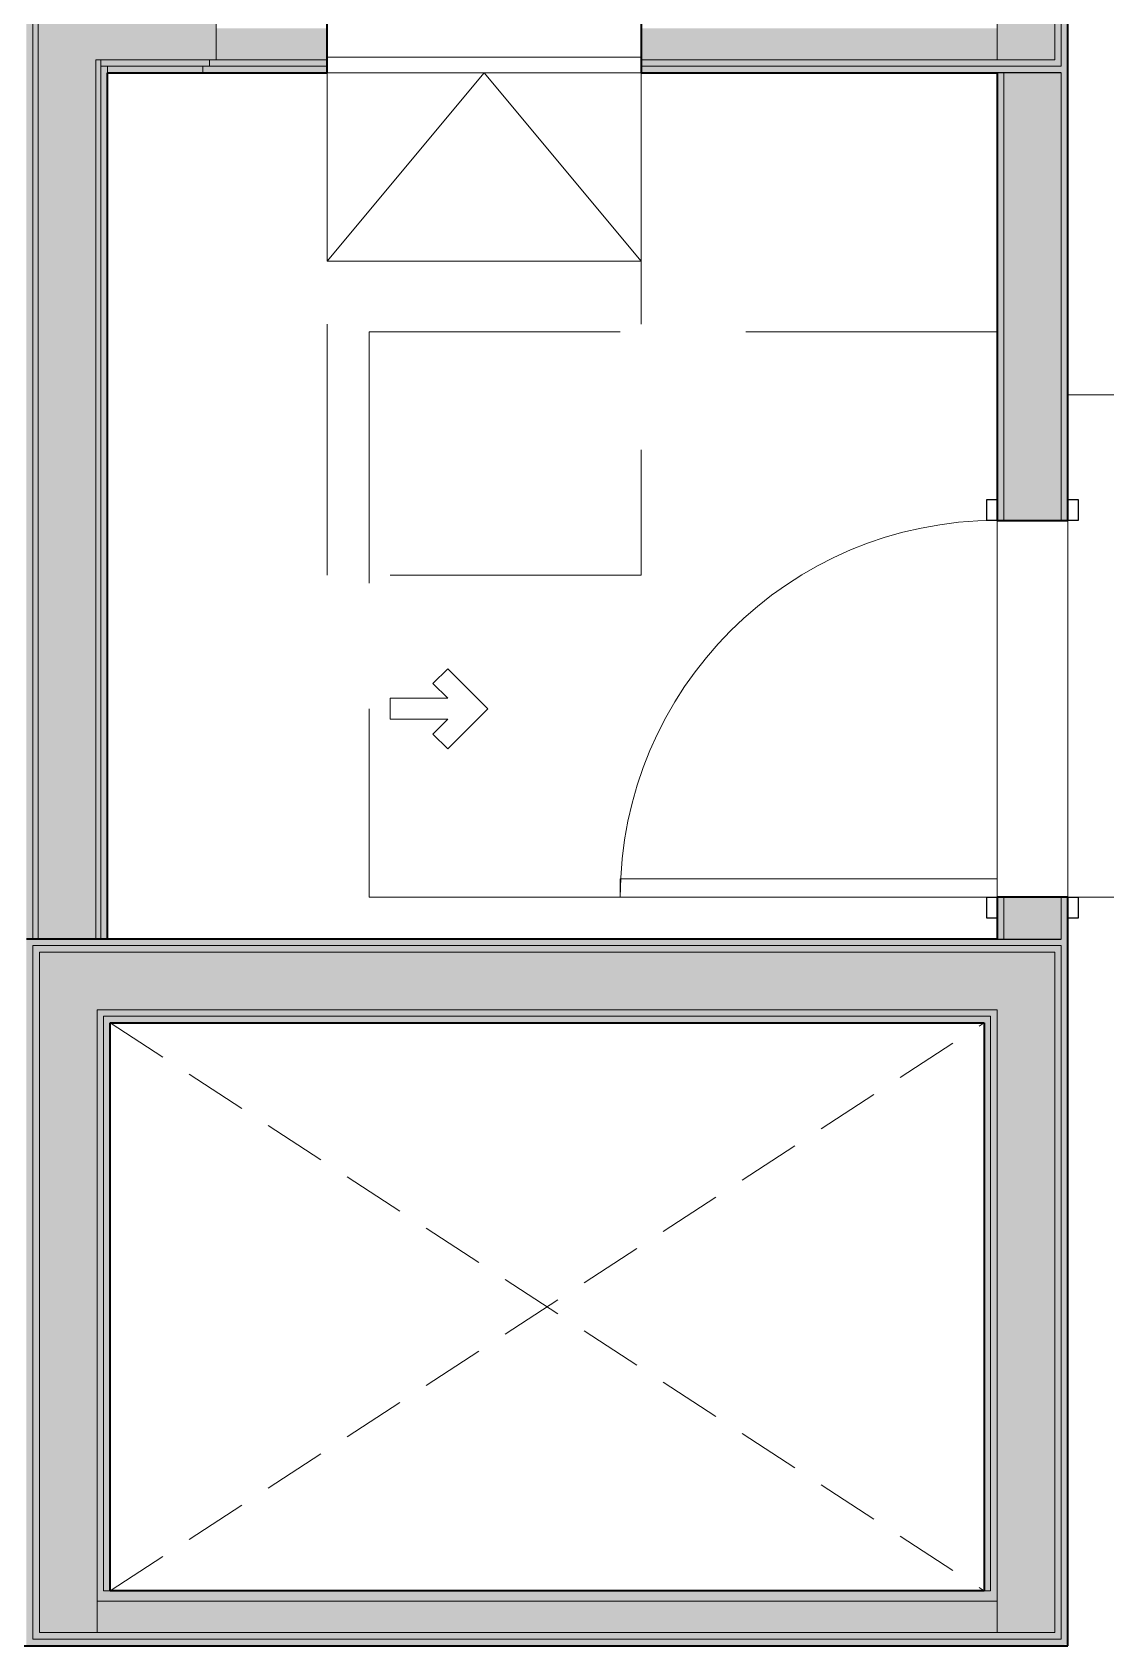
# Model space of a CAD drawing. Header units: inches. Extents: x 6 to 8416, y -388 to 6104.
# Drawn here: x 7191.7 to 7294.3, y 330.9 to 485.1 of the extents above; entities that cross this region are included whole.
import ezdxf

# ---------------------------------------------------------------- set-up
doc = ezdxf.new("R2010")
doc.units = ezdxf.units.IN
doc.header["$MEASUREMENT"] = 0
doc.linetypes.add('Hidden 1_16_', pattern=[36, 24, -12])
doc.linetypes.add('Hidden 1_8_', pattern=[9, 6, -3])
for name, color, linetype, lineweight in [('A-DETL', 90, 'Continuous', 13), ('A-DOOR', 31, 'Continuous', 18), ('A-DOOR-FRAM', 31, 'Continuous', 25), ('A-GENM', 13, 'Continuous', 18), ('A-ROOM', 32, 'Continuous', 13), ('A-WALL', 113, 'Continuous', 25), ('A-WALL-PATT', 111, 'Continuous', 35), ('I-WALL', 2, 'Continuous', 25), ('Q-SPCQ', 91, 'Continuous', 18)]:
    doc.layers.add(name, color=color, linetype=linetype, lineweight=lineweight)

# ---------------------------------------------------------------- blocks, each defined once
blk = doc.blocks.new('SE Trash Chute Door - Swing-12046743-LEVEL 3 - PLAN Copy 1 Copy 1')
at = {"layer": 'Q-SPCQ'}
for p, q in [((-15, 2.625), (-15, 20.625)), ((-15, 20.625), (15, 20.625)), ((-15, 20.625), (0, 2.625)), ((0, 2.625), (15, 20.625)), ((15, 2.625), (15, 20.625)), ((15, 20.625), (15, 2.625)), ((-15, 2.625), (-15, 1.125)), ((15, 2.625), (-15, 2.625)), ((15, 1.125), (15, 2.625)), ((-15, 1.125), (15, 1.125))]:
    blk.add_line(p, q, dxfattribs=at)
blk = doc.blocks.new('Single-Flush-ICC ADA-AM - 36_ x 84_-45-13900103-LEVEL 3 - PLAN Copy 1 Copy 1')
at = {"layer": 'A-DOOR'}
for p, q in [((16.25, -3.38), (18, -3.38)), ((16.25, -3.38), (16.25, -39.38)), ((18, -3.38), (18, -39.38)), ((16.25, -39.38), (18, -39.38))]:
    blk.add_line(p, q, dxfattribs=at)
at = {"layer": 'A-DOOR', "lineweight": 9}
blk.add_arc((18, -3.38), 36, 180, 270, dxfattribs=at)
at = {"layer": 'A-DOOR-FRAM'}
for p, q in [((-20, 3.38), (-20, 4.38)), ((-20, 4.38), (-18, 4.38)), ((-18, 3.38), (-20, 3.38)), ((-18, 4.38), (-18, 3.38)), ((18, 3.38), (18, 4.38)), ((18, 4.38), (20, 4.38)), ((20, 3.38), (18, 3.38)), ((20, 4.38), (20, 3.38)), ((-20, -3.38), (-18, -3.38)), ((-20, -4.37), (-20, -3.38)), ((-18, -4.37), (-20, -4.37)), ((-18, -3.38), (-18, -4.37)), ((18, -3.38), (20, -3.38)), ((18, -4.37), (18, -3.38)), ((20, -4.37), (18, -4.37)), ((20, -3.38), (20, -4.37))]:
    blk.add_line(p, q, dxfattribs=at)
blk = doc.blocks.new('GM Door Pull Clearance-ICC ADA-AM - GM Door Pull Clearance-ICC ADA-AM-6261753-LEVEL 3 - PLAN Copy 1 Copy 1')
at = {"layer": 'A-GENM', "linetype": 'Hidden 1_16_', "lineweight": 9}
for p, q in [((-36, -3.38), (-36, -63.37)), ((18, -3.38), (-18, -3.38)), ((18, -63.37), (18, -4.38)), ((-3.83, -55.87), (0, -52.05)), ((3.83, -55.87), (0, -52.05)), ((-2.41, -57.29), (-3.83, -55.87)), ((-1, -55.87), (-2.41, -57.29)), ((-1, -61.37), (-1, -55.87)), ((1, -55.87), (2.41, -57.29)), ((1, -61.37), (1, -55.87)), ((2.41, -57.29), (3.83, -55.87)), ((-1, -61.37), (1, -61.37)), ((-36, -63.37), (18, -63.37))]:
    blk.add_line(p, q, dxfattribs=at)
blk = doc.blocks.new('GM Door Push Clearance-ICC ADA-AM - GM Door Push Clearance-ICC ADA-AM-6261754-LEVEL 3 - PLAN Copy 1 Copy 1')
at = {"layer": 'A-GENM', "linetype": 'Hidden 1_16_', "lineweight": 9}
for p, q in [((-30, 51.38), (-30, 3.38)), ((18, 51.38), (-30, 51.38)), ((18, 4.38), (18, 51.38)), ((1, 49.37), (-1, 49.37)), ((-1, 49.37), (-1, 43.87)), ((1, 49.37), (1, 43.87)), ((-2.41, 45.29), (-3.83, 43.87)), ((-1, 43.87), (-2.41, 45.29)), ((1, 43.87), (2.41, 45.29)), ((2.41, 45.29), (3.83, 43.87)), ((-3.83, 43.87), (0, 40.05)), ((3.83, 43.87), (0, 40.05)), ((-18, 3.38), (18, 3.38))]:
    blk.add_line(p, q, dxfattribs=at)
blk = doc.blocks.new('z Nested Clearance-Rectangle-AM - Clearance-V821-LEVEL 3 - PLAN Copy 1 Copy 1')
at = {"layer": 'A-GENM', "linetype": 'Hidden 1_16_', "lineweight": 9}
for p, q in [((-15, -48), (-15, 0)), ((-15, 0), (15, 0)), ((15, 0), (15, -48))]:
    blk.add_line(p, q, dxfattribs=at)

msp = doc.modelspace()

# ---------------------------------------------------------------- hatches: boundary and pattern name
at = {"layer": 'A-WALL-PATT'}
for points in [[(7289.41533733, 481.81077679), (7290.04033733, 481.81077679), (7290.04033733, 530.31077679), (7289.41533733, 530.31077679), (7289.41533733, 482.43577679)], [(7290.66533733, 481.18577679), (7290.66533733, 529.68577679), (7290.04033733, 529.68577679), (7290.04033733, 481.18577679)], [(7191.79033733, 398.43577679), (7191.79033733, 485.93577679), (7191.16533733, 485.93577679), (7191.16533733, 398.43577679)], [(7191.79033733, 398.43577679), (7192.29033733, 398.43577679), (7192.29033733, 485.93577679), (7191.79033733, 485.93577679), (7191.79033733, 399.99768581)], [(7191.79033733, 330.93577679), (7191.79033733, 398.43577679), (7191.16533733, 398.43577679), (7191.16533733, 330.93577679)], [(7191.79033733, 331.56077679), (7192.41533733, 331.56077679), (7192.41533733, 397.81077679), (7191.79033733, 397.81077679), (7191.79033733, 340.95243581)], [(7244.13053685, 397.18577679), (7289.41533733, 397.18577679), (7289.41533733, 397.81077679), (7192.41533733, 397.81077679), (7192.41533733, 397.18577679), (7210.38803685, 397.18577679)], [(7290.04033733, 331.56077679), (7290.04033733, 397.81077679), (7289.41533733, 397.81077679), (7289.41533733, 331.56077679)], [(7197.91533733, 335.18577679), (7198.54033733, 335.18577679), (7198.54033733, 391.68577679), (7197.91533733, 391.68577679), (7197.91533733, 350.79331081)], [(7283.29033733, 391.06077679), (7283.29033733, 391.68577679), (7198.54033733, 391.68577679), (7198.54033733, 391.06077679), (7282.66533733, 391.06077679)], [(7283.91533733, 335.18577679), (7283.91533733, 391.68577679), (7283.29033733, 391.68577679), (7283.29033733, 335.18577679)], [(7244.13053685, 390.43577679), (7282.66533733, 390.43577679), (7282.66533733, 391.06077679), (7199.16533733, 391.06077679), (7199.16533733, 390.43577679), (7210.38803685, 390.43577679)], [(7282.66533733, 336.18577679), (7283.29033733, 336.18577679), (7283.29033733, 391.06077679), (7282.66533733, 391.06077679), (7282.66533733, 370.47506081)], [(7290.04033733, 330.93577679), (7290.04033733, 331.56077679), (7191.79033733, 331.56077679), (7191.79033733, 330.93577679), (7282.66533733, 330.93577679)], [(7282.66533733, 331.56077679), (7289.41533733, 331.56077679), (7289.41533733, 332.18577679), (7192.41533733, 332.18577679), (7192.41533733, 331.56077679), (7244.13053685, 331.56077679)]]:
    msp.add_hatch(color=10, dxfattribs=at).paths.add_polyline_path(points)
h = msp.add_hatch(color=10, dxfattribs=at)
h.paths.add_polyline_path([(7209.29033733, 481.81077679), (7219.91533733, 481.81077679), (7219.91533733, 482.43577679), (7208.66533733, 482.43577679), (7208.66533733, 481.81077679)])
h.paths.add_polyline_path([(7282.66533733, 481.81077679), (7289.41533733, 481.81077679), (7289.41533733, 482.43577679), (7249.91533733, 482.43577679), (7249.91533733, 481.81077679)])
at = {"layer": 'A-WALL-PATT', "lineweight": 25}
for points in [[(7198.91533733, 398.43577679), (7198.91533733, 481.81077679), (7198.29033733, 481.81077679), (7198.29033733, 398.43577679)], [(7289.41533733, 397.81077679), (7290.04033733, 397.81077679), (7290.04033733, 398.43577679), (7191.79033733, 398.43577679), (7191.79033733, 397.81077679), (7282.66533733, 397.81077679)], [(7290.04033733, 330.93577679), (7290.66533733, 331.11156081), (7290.66533733, 398.43577679), (7290.04033733, 398.43577679), (7290.04033733, 331.11156081)], [(7198.54033733, 336.18577679), (7199.16533733, 336.18577679), (7199.16533733, 391.06077679), (7198.54033733, 391.06077679), (7198.54033733, 350.79331081)], [(7282.66533733, 335.18577679), (7283.29033733, 335.18577679), (7283.29033733, 336.18577679), (7198.54033733, 336.18577679), (7198.54033733, 335.18577679), (7244.13053685, 335.18577679)]]:
    msp.add_hatch(color=10, dxfattribs=at).paths.add_polyline_path(points)
h = msp.add_hatch(color=10, dxfattribs=at)
h.paths.add_polyline_path([(7290.04033733, 481.18577679), (7290.04033733, 481.81077679), (7249.91533733, 481.81077679), (7249.91533733, 481.18577679), (7282.66533733, 481.18577679)])
h.paths.add_polyline_path([(7208.04033733, 481.18577679), (7219.91533733, 481.18577679), (7219.91533733, 481.81077679), (7208.04033733, 481.81077679)])
h = msp.add_hatch(color=10, dxfattribs=at)
h.paths.add_polyline_path([(7284.54033733, 398.43577679), (7284.54033733, 402.43577679), (7283.91533733, 402.43577679), (7283.91533733, 398.43577679)])
h.paths.add_polyline_path([(7283.91533733, 438.43577679), (7284.54033733, 438.43577679), (7284.54033733, 481.18577679), (7283.91533733, 481.18577679), (7283.91533733, 449.20206081)])
at = {"layer": 'A-WALL-PATT'}
h = msp.add_hatch(color=10, dxfattribs=at)
h.paths.add_polyline_path([(7290.66533733, 398.43577679), (7290.66533733, 402.43577679), (7290.04033733, 402.43577679), (7290.04033733, 398.43577679)])
h.paths.add_polyline_path([(7290.66533733, 438.43577679), (7290.66533733, 481.18577679), (7290.04033733, 481.18577679), (7290.04033733, 438.43577679)])
at = {"layer": 'I-WALL'}
for points in [[(7283.91533733, 482.43577679), (7289.41533733, 482.43577679), (7289.41533733, 535.18577679), (7283.91533733, 535.18577679), (7283.91533733, 485.43577679)], [(7192.29033733, 482.43577679), (7209.29033733, 482.43577679), (7209.29033733, 485.93577679), (7192.29033733, 485.93577679)], [(7193.51678685, 398.43577679), (7197.79033733, 398.43577679), (7197.79033733, 482.43577679), (7192.29033733, 482.43577679), (7192.29033733, 398.43577679)], [(7198.29033733, 398.43577679), (7198.29033733, 482.43577679), (7197.79033733, 482.43577679), (7197.79033733, 398.43577679)], [(7208.04033733, 481.81077679), (7208.66533733, 481.81077679), (7208.66533733, 482.43577679), (7198.29033733, 482.43577679), (7198.29033733, 481.81077679), (7198.91533733, 481.81077679)], [(7208.04033733, 481.18577679), (7208.04033733, 481.81077679), (7198.91533733, 481.81077679), (7198.91533733, 481.18577679)], [(7193.51678685, 332.18577679), (7197.91533733, 332.18577679), (7197.91533733, 397.18577679), (7192.41533733, 397.18577679), (7192.41533733, 332.18577679)], [(7283.91533733, 391.68577679), (7283.91533733, 397.18577679), (7197.91533733, 397.18577679), (7197.91533733, 391.68577679), (7283.29033733, 391.68577679)], [(7289.41533733, 332.18577679), (7289.41533733, 397.18577679), (7283.91533733, 397.18577679), (7283.91533733, 332.18577679)], [(7199.16533733, 332.18577679), (7283.91533733, 332.18577679), (7283.91533733, 335.18577679), (7197.91533733, 335.18577679), (7197.91533733, 332.18577679)]]:
    msp.add_hatch(color=10, dxfattribs=at).paths.add_polyline_path(points)
h = msp.add_hatch(color=10, dxfattribs=at)
h.paths.add_polyline_path([(7209.29033733, 482.43577679), (7219.91533733, 482.43577679), (7219.91533733, 485.43577679), (7209.29033733, 485.43577679)])
h.paths.add_polyline_path([(7282.66533733, 482.43577679), (7283.91533733, 482.43577679), (7283.91533733, 485.43577679), (7249.91533733, 485.43577679), (7249.91533733, 482.43577679)])
h = msp.add_hatch(color=10, dxfattribs=at)
h.paths.add_polyline_path([(7290.04033733, 398.43577679), (7290.04033733, 402.43577679), (7284.54033733, 402.43577679), (7284.54033733, 398.43577679)])
h.paths.add_polyline_path([(7284.54033733, 438.43577679), (7290.04033733, 438.43577679), (7290.04033733, 481.18577679), (7284.54033733, 481.18577679), (7284.54033733, 449.20206081)])

# ---------------------------------------------------------------- linework, layer by layer
at = {"layer": 'A-DETL', "linetype": 'Hidden 1_8_', "lineweight": 9}
for p, q in [((7199.16533733, 336.18577679), (7282.66533733, 390.43577679)), ((7199.16533733, 390.43577679), (7282.66533733, 336.18577679))]:
    msp.add_line(p, q, dxfattribs=at)
at = {"layer": 'A-ROOM', "lineweight": 9, "flags": 128}
msp.add_lwpolyline([(7344.04033733, 529.68577679), (7290.66533733, 529.68577679), (7290.66533733, 483.81077679), (7290.66533733, 481.18577679), (7290.66533733, 481.12297079), (7290.66533733, 398.49858278), (7290.66533733, 398.43577679), (7290.66533733, 394.43577679), (7290.66533733, 330.93577679), (7195.16533733, 330.93577679), (7191.16533733, 330.93577679), (7191.10253134, 330.93577679), (6619.66533733, 330.93577679), (6550.56433733, 330.93577679), (6538.51633733, 330.93577679), (6439.22814332, 330.93577679), (6432.35253134, 330.93577679), (6388.72814332, 330.93577679), (6383.91533733, 330.93577679), (6383.85253134, 330.93577679), (6038.91533733, 330.93577679)], dxfattribs=at)
for points in [[(7198.91533733, 478.38677679), (7198.91533733, 398.43577679), (7283.91533733, 398.43577679), (7283.91533733, 481.18577679), (7210.66533733, 481.18577679), (7207.97753134, 481.18577679), (7198.91533733, 481.18577679)], [(7199.16533733, 338.74858278), (7199.16533733, 336.18577679), (7282.66533733, 336.18577679), (7282.66533733, 390.43577679), (7199.16533733, 390.43577679)]]:
    msp.add_lwpolyline(points, close=True, dxfattribs=at)
at = {"layer": 'A-WALL', "lineweight": 9}
for p, q in [((7192.29033733, 624.56077679), (7192.29033733, 398.43577679)), ((7191.79033733, 623.93577679), (7191.79033733, 398.43577679)), ((7289.41533733, 482.43577679), (7289.41533733, 530.31077679)), ((7283.91533733, 482.43577679), (7283.91533733, 529.68577679)), ((7290.04033733, 481.81077679), (7290.04033733, 529.68577679)), ((7209.29033733, 482.43577679), (7209.29033733, 528.43577679)), ((7197.79033733, 482.43577679), (7197.79033733, 398.43577679)), ((7197.79033733, 482.43577679), (7219.91533733, 482.43577679)), ((7198.29033733, 482.43577679), (7198.29033733, 398.43577679)), ((7208.66533733, 482.43577679), (7208.66533733, 481.81077679)), ((7289.41533733, 482.43577679), (7249.91533733, 482.43577679)), ((7198.29033733, 481.81077679), (7219.91533733, 481.81077679)), ((7198.91533733, 481.18577679), (7198.91533733, 481.81077679)), ((7208.04033733, 481.81077679), (7208.04033733, 481.18577679)), ((7290.04033733, 481.81077679), (7249.91533733, 481.81077679)), ((7284.54033733, 438.43577679), (7284.54033733, 481.18577679)), ((7290.04033733, 438.43577679), (7290.04033733, 481.18577679)), ((7284.54033733, 398.43577679), (7284.54033733, 402.43577679)), ((7290.04033733, 398.43577679), (7290.04033733, 402.43577679)), ((7191.79033733, 397.81077679), (7191.79033733, 331.56077679)), ((7191.79033733, 397.81077679), (7290.04033733, 397.81077679)), ((7290.04033733, 397.81077679), (7290.04033733, 331.56077679)), ((7192.41533733, 397.18577679), (7192.41533733, 332.18577679)), ((7192.41533733, 397.18577679), (7289.41533733, 397.18577679)), ((7289.41533733, 397.18577679), (7289.41533733, 332.18577679)), ((7197.91533733, 391.68577679), (7283.91533733, 391.68577679)), ((7197.91533733, 332.18577679), (7197.91533733, 391.68577679)), ((7283.91533733, 391.68577679), (7283.91533733, 332.18577679)), ((7198.54033733, 391.06077679), (7198.54033733, 336.18577679)), ((7198.54033733, 391.06077679), (7283.29033733, 391.06077679)), ((7283.29033733, 391.06077679), (7283.29033733, 336.18577679)), ((7199.16533733, 336.18577679), (7198.54033733, 336.18577679)), ((7283.29033733, 336.18577679), (7282.66533733, 336.18577679)), ((7197.91533733, 335.18577679), (7283.91533733, 335.18577679)), ((7191.79033733, 331.56077679), (7290.04033733, 331.56077679)), ((7192.41533733, 332.18577679), (7289.41533733, 332.18577679))]:
    msp.add_line(p, q, dxfattribs=at)
at = {"layer": 'I-WALL', "lineweight": 35}
for p, q in [((7290.66533733, 438.43577679), (7290.66533733, 529.68577679)), ((7219.91533733, 481.18577679), (7219.91533733, 486.43577679)), ((7249.91533733, 486.43577679), (7249.91533733, 481.18577679)), ((7198.91533733, 398.43577679), (7198.91533733, 481.18577679)), ((7198.91533733, 481.18577679), (7219.91533733, 481.18577679)), ((7249.91533733, 481.18577679), (7283.91533733, 481.18577679)), ((7283.91533733, 481.18577679), (7283.91533733, 438.43577679)), ((7283.91533733, 438.43577679), (7290.66533733, 438.43577679)), ((7283.91533733, 402.43577679), (7283.91533733, 398.43577679)), ((7290.66533733, 402.43577679), (7283.91533733, 402.43577679)), ((7290.66533733, 330.93577679), (7290.66533733, 402.43577679)), ((7283.91533733, 398.43577679), (7191.16533733, 398.43577679)), ((7199.16533733, 336.18577679), (7199.16533733, 390.43577679)), ((7199.16533733, 390.43577679), (7282.66533733, 390.43577679)), ((7282.66533733, 390.43577679), (7282.66533733, 336.18577679)), ((7282.66533733, 336.18577679), (7199.16533733, 336.18577679)), ((6780.66533733, 330.93577679), (7290.66533733, 330.93577679))]:
    msp.add_line(p, q, dxfattribs=at)
at = {"layer": 'I-WALL'}
for p, q in [((7290.04033733, 481.18577679), (7283.91533733, 481.18577679)), ((7283.91533733, 398.43577679), (7290.04033733, 398.43577679))]:
    msp.add_line(p, q, dxfattribs=at)

# ---------------------------------------------------------------- block references
at = {"layer": 'A-DOOR', "rotation": 270}
msp.add_blockref('Single-Flush-ICC ADA-AM - 36_ x 84_-45-13900103-LEVEL 3 - PLAN Copy 1 Copy 1', (7287.29033733, 420.43577679), dxfattribs=at)
at = {"layer": 'A-GENM', "linetype": 'Hidden 1_16_', "lineweight": 9}
for name, p, rotation in [('z Nested Clearance-Rectangle-AM - Clearance-V821-LEVEL 3 - PLAN Copy 1 Copy 1', (7234.91533733, 433.18577679), 180), ('GM Door Pull Clearance-ICC ADA-AM - GM Door Pull Clearance-ICC ADA-AM-6261753-LEVEL 3 - PLAN Copy 1 Copy 1', (7287.29033733, 420.43577679), 269.9999999999999), ('GM Door Push Clearance-ICC ADA-AM - GM Door Push Clearance-ICC ADA-AM-6261754-LEVEL 3 - PLAN Copy 1 Copy 1', (7287.29033733, 420.43577679), 269.9999999999999)]:
    msp.add_blockref(name, p, dxfattribs=dict(at, rotation=rotation))
at = {"layer": 'Q-SPCQ', "rotation": 180}
msp.add_blockref('SE Trash Chute Door - Swing-12046743-LEVEL 3 - PLAN Copy 1 Copy 1', (7234.91533733, 483.81077679), dxfattribs=at)

doc.saveas('drawing.dxf')
